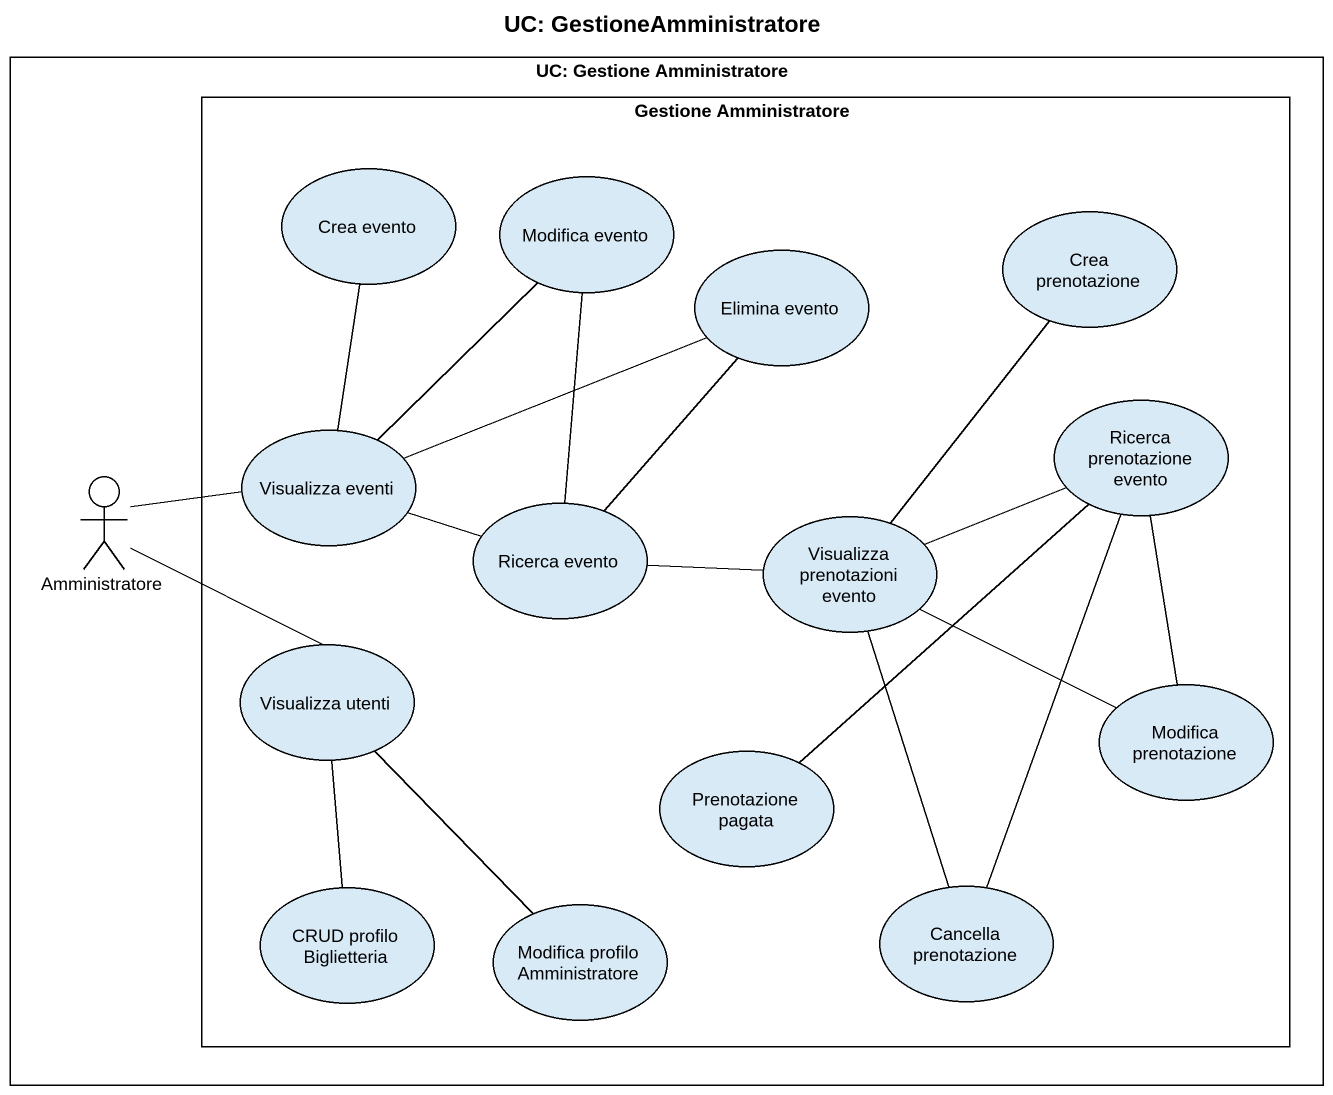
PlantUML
@startuml
title UC: GestioneAmministratore
rectangle "UC: Gestione Amministratore" as UC_Gestione_Amministratore {
  rectangle "Gestione Amministratore" as Gestione_Amministratore {
    usecase "Crea evento" as Crea_evento
    usecase "Modifica evento" as Modifica_evento
    usecase "Crea prenotazione" as Crea_prenotazione
    usecase "Elimina evento" as Elimina_evento
    usecase "Visualizza eventi" as Visualizza_eventi
    usecase "Ricerca prenotazione evento" as Ricerca_prenotazione_evento
    usecase "Ricerca evento" as Ricerca_evento
    usecase "Visualizza prenotazioni evento" as Visualizza_prenotazioni
    usecase "Visualizza utenti" as Visualizza_utenti
    usecase "Modifica prenotazione" as Modifica_prenotazione
    usecase "Prenotazione pagata" as Prenotazione_pagata
    usecase "CRUD profilo Biglietteria" as CRUD_profilo_Biglietteria
    usecase "Cancella prenotazione" as Cancella_prenotazione
    usecase "Modifica profilo Amministratore" as Modifica_profilo
  }
  actor Amministratore
}
Visualizza_eventi -up- Crea_evento
Visualizza_eventi -up- Modifica_evento
Visualizza_eventi -right- Elimina_evento
Visualizza_eventi -right- Ricerca_evento
Ricerca_prenotazione_evento -- Modifica_prenotazione
Ricerca_prenotazione_evento -- Prenotazione_pagata
Ricerca_prenotazione_evento -- Cancella_prenotazione
Amministratore -right- Visualizza_eventi
Amministratore -- Visualizza_utenti
Ricerca_evento -up- Modifica_evento
Ricerca_evento -up- Elimina_evento
Ricerca_evento -right- Visualizza_prenotazioni
Visualizza_prenotazioni -up- Crea_prenotazione
Visualizza_prenotazioni -right- Ricerca_prenotazione_evento
Visualizza_prenotazioni -right- Modifica_prenotazione
Visualizza_prenotazioni -- Cancella_prenotazione
Visualizza_utenti -- CRUD_profilo_Biglietteria
Visualizza_utenti -- Modifica_profilo
@enduml
